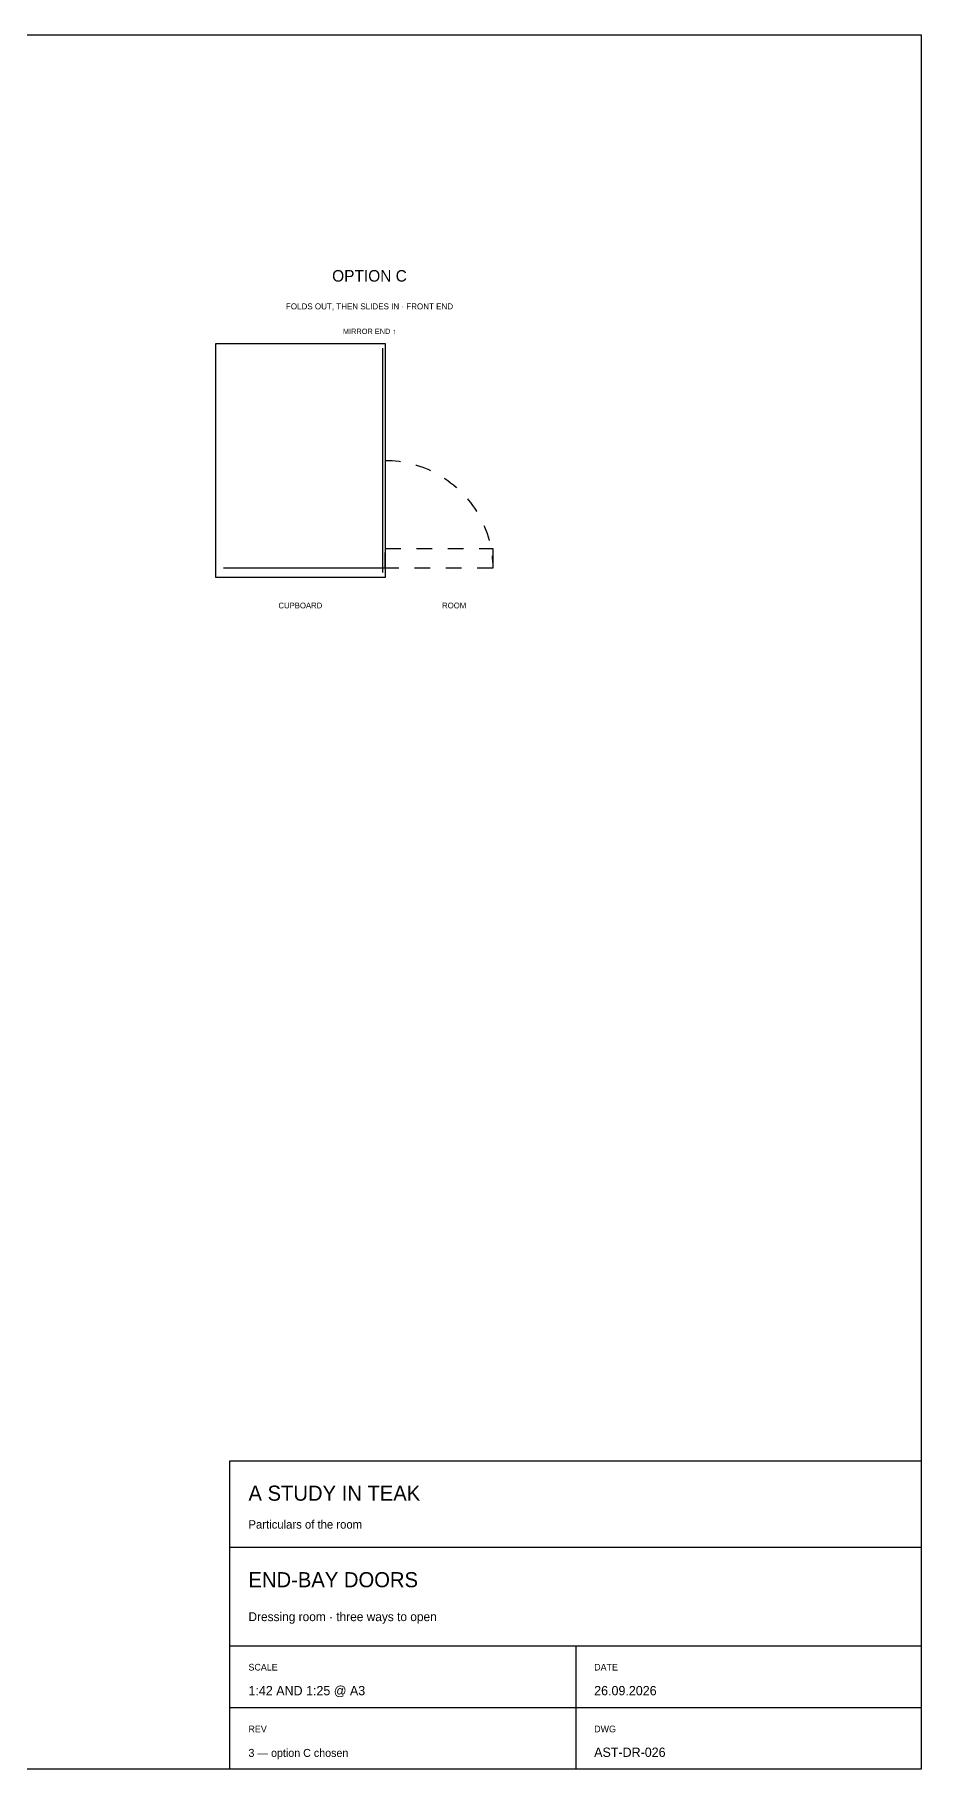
# Model space of a CAD drawing. Header units: inches. Extents: x 0.3 to 16.2, y 0.3 to 11.4.
# Drawn here: x 10.57 to 16.22, y 0.31 to 11.38 of the extents above; entities that cross this region are included whole.
import ezdxf
from ezdxf.enums import TextEntityAlignment as Align

# ---------------------------------------------------------------- set-up
doc = ezdxf.new("R2010")
doc.units = ezdxf.units.IN
doc.header["$LTSCALE"] = 0.009843
doc.header["$MEASUREMENT"] = 0
doc.linetypes.add('DASHED', pattern=[0.6, 0.5, -0.1])
doc.layers.add('GEOMETRY', color=7, linetype='Continuous')
doc.layers.add('TEXT', color=7, linetype='Continuous')

msp = doc.modelspace()

# ---------------------------------------------------------------- linework, layer by layer
at = {"layer": 'GEOMETRY', "linetype": 'DASHED'}
msp.add_line((12.8, 9.409), (12.8, 7.916), dxfattribs=at)
at = {"layer": 'GEOMETRY'}
for p, q in [((12.784, 9.378), (12.784, 7.948)), ((12.8, 7.976), (11.77, 7.976)), ((11.811, 1.732), (16.22, 1.732)), ((11.811, 1.102), (16.22, 1.102)), ((14.016, 1.102), (14.016, 0.315)), ((11.811, 0.709), (16.22, 0.709))]:
    msp.add_line(p, q, dxfattribs=at)
for points in [[(0.315, 11.378), (16.22, 11.378), (16.22, 0.315), (0.315, 0.315), (0.315, 11.378)], [(11.72, 9.409), (12.8, 9.409), (12.8, 7.916), (11.72, 7.916), (11.72, 9.409)], [(11.811, 2.283), (16.22, 2.283), (16.22, 0.315), (11.811, 0.315), (11.811, 2.283)]]:
    msp.add_lwpolyline(points, dxfattribs=at)
at = {"layer": 'GEOMETRY', "linetype": 'DASHED'}
msp.add_lwpolyline([(12.8, 8.102), (13.487, 8.102), (13.487, 7.976), (12.8, 7.976), (12.8, 8.102)], dxfattribs=at)
msp.add_open_spline([(12.8, 8.663), (12.921, 8.663), (13.039, 8.631), (13.143, 8.571), (13.248, 8.51), (13.335, 8.424), (13.395, 8.319), (13.455, 8.215), (13.487, 8.096), (13.487, 7.976)], degree=3, knots=[0, 0, 0, 0, 1, 1, 1, 2, 2, 2, 3, 3, 3, 3], dxfattribs=at)

# ---------------------------------------------------------------- texts
at = {"layer": 'TEXT'}
for s, height, p in [('OPTION C', 0.0737, (12.701, 9.803)), ('FOLDS OUT, THEN SLIDES IN · FRONT END', 0.03827, (12.701, 9.626)), ('MIRROR END ↑', 0.03402, (12.701, 9.469)), ('CUPBOARD', 0.0369, (12.26, 7.719)), ('ROOM', 0.0369, (13.241, 7.719))]:
    msp.add_text(s, height=height, dxfattribs=at).set_placement(p, align=Align.CENTER)
for s, height, p in [('A STUDY IN TEAK', 0.09638, (11.929, 2.028)), ('Particulars of the room', 0.05386, (11.929, 1.85)), ('END-BAY DOORS', 0.09638, (11.929, 1.476)), ('Dressing room · three ways to open', 0.05669, (11.929, 1.26)), ('SCALE', 0.0425, (11.929, 0.945)), ('DATE', 0.0425, (14.134, 0.945)), ('1:42 AND 1:25 @ A3', 0.05953, (11.929, 0.787)), ('26.09.2026', 0.0595, (14.134, 0.787)), ('REV', 0.0425, (11.929, 0.551)), ('DWG', 0.0425, (14.134, 0.551)), ('3 — option C chosen', 0.05102, (11.929, 0.394)), ('AST-DR-026', 0.0595, (14.134, 0.394))]:
    msp.add_text(s, height=height, dxfattribs=at).set_placement(p)

doc.saveas('drawing.dxf')
